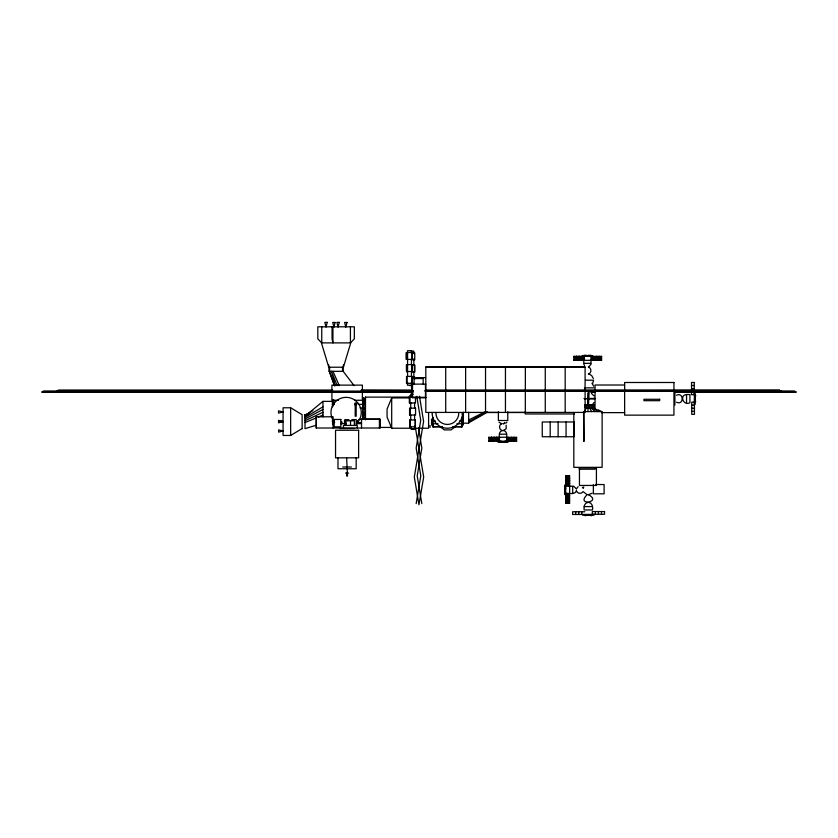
<?xml version="1.0" encoding="UTF-8"?>
<svg xmlns="http://www.w3.org/2000/svg" width="838" height="838" viewBox="0 0 838 838"><rect width="100%" height="100%" fill="white"/><g stroke="black" fill="none" stroke-linecap="round" stroke-linejoin="round"><path stroke-width="1.26" d="M346.628 476.089L346.796 472.622M588.863 502.496C592.078 502.716 593.252 507.116 592.456 509.965L584.191 509.965C583.594 507.126 584.306 502.8 587.867 502.486M416.172 503.628L420.791 475.858L416.172 448.089L420.718 420.32L416.79 396.332M332.445 404.565L333.953 401.308L333.953 404.366L332.445 404.565L333.65 400.103M343.412 367.222L350.745 342.889L321.425 342.889L328.747 367.222L343.412 367.222L343.412 364.666M576.272 490.712C575.277 497.144 558.192 489.937 569.547 495.415L565.65 498.076L569.578 500.715L565.671 503.376L565.681 488.46M409.373 397.128L365.483 397.128L364.038 401.371L364.038 417.743L362.603 419.461L362.603 397.181L364.038 402.837L365.483 399.16M365.483 397.641L364.038 401.748L362.603 397.809L363.682 401.58M333.451 399.904L332.445 401.748L333.199 399.663M454.385 426.772L461.937 426.772L463.372 422.823L461.937 425.83M452.897 426.605L461.937 426.72L463.372 422.823M332.445 401.748L333.199 399.778M332.445 402.837L333.576 399.956M463.372 415.103L461.937 417.691L461.937 426.772L463.372 423.19L463.372 412.286L461.937 414.003M461.937 426.72L463.372 423.19L468.683 423.19L468.683 412.286M576.439 488.889L578.105 486.7M364.038 417.743L362.603 415.774L364.038 412.286L362.603 411.856M414.265 384.254L413.679 383.238L413.092 384.254M592.696 383.469L593.576 380.19L585.615 380.19M409.51 397.914L391.692 397.914L387.072 409.059L387.072 417.083L391.692 428.228L410.777 428.228M583.269 488.156L583.793 486.888M459.423 421.011L461.937 421.011L463.372 417.743M506.026 441.28L516.627 441.238L513.956 437.331L511.327 441.259L508.666 437.363L506.623 441.207L506.602 437.227L488.847 437.3L488.858 441.217L505.66 441.207M584.442 360.193L584.421 356.276L573.831 356.328L576.492 360.225L579.121 356.307L581.792 360.204L584.201 356.36M333.953 404.366L332.445 406.828L332.445 401.371L322.965 401.371L305.001 416.161L309.232 413.438M488.858 441.217L491.497 437.289L494.158 441.197L496.787 437.268L499.458 441.176C499.825 437.834 497.51 431.539 502.507 430.543M488.847 437.3L491.508 441.207L494.137 437.279L496.808 441.186L499.804 437.258M503.481 430.543C509.012 431.528 504.926 438.599 508.676 441.27L511.306 437.342L513.977 441.249L516.606 437.321L506.896 437.363M584.222 360.33L573.841 360.235L576.471 356.318L579.142 360.214L581.771 356.286L583.845 360.33L601.6 360.256L601.59 356.349L591 356.391L591.031 364.289L588.873 366.761M590.643 360.309L593.639 356.38L596.31 360.277L598.94 356.36L601.6 360.256M591 356.391L593.66 360.288L596.289 356.37L598.961 360.267L601.59 356.349M583.028 491.581C581.603 494.315 577.131 493.739 576.439 490.743M592.812 404.115L593.943 402.638M506.917 422.216L505.764 423.232M592.078 493.226L588.36 494.755M455.516 426.605L451.043 429.904L444.329 429.904L439.856 426.605M461.937 421.011L463.372 419.995L461.937 423.745L456.899 423.745M569.651 486.564L565.723 483.557L569.63 480.897L565.702 478.268L569.61 475.596L569.683 492.985M576.272 488.784L573.632 486.176L565.734 486.208L569.641 483.547L565.713 480.907L569.62 478.247L565.692 475.617L565.681 488.837M569.536 492.765L569.589 503.366L565.66 500.726L569.568 498.065L565.64 495.436L569.683 493.362M302.13 428.647L302.13 414.705L290.65 407.781L283.066 407.781L283.066 435.467L290.65 435.467L302.13 428.553M312.867 410.589L305.001 415.271L307.399 414.496M305.001 417.429L322.965 406.828M468.683 422.823L487.611 412.024M468.683 421.734L486.501 412.118M305.001 419L322.965 409.457M503.607 423.829L504.759 422.75L503.816 423.829M468.683 419.995L484.867 411.908M305.001 420.749L322.965 412.286M362.603 415.774L364.038 415.103M588.349 374.02C591.796 373.245 591.764 367.83 588.318 367.086M502.109 423.536C498.662 424.311 498.683 429.726 502.13 430.47M305.001 422.572L315.779 418.089M318.178 417.094L322.965 415.103M676.517 395.274C683.997 391.608 683.997 405.885 676.517 402.209M587.208 494.682C574.973 506.183 603.046 502.486 588.245 494.546M315.779 425.379L305.001 428.658L305.001 414.705M307.399 414.098L305.001 414.82L307.567 414.862M594.896 398.343L584.201 398.668M503.062 430.596L506.162 428.784L506.152 425.191M686.563 394.53C679.105 395.065 683.358 406.116 689.925 402.795L689.925 394.53L686.563 394.53L686.542 402.795M586.181 355.511L586.81 355.501M586.317 355.501L586.81 355.658M583.835 356.36L583.772 363.839L584.505 365.609M506.592 434.189L499.794 434.22M498.065 441.238L501.187 441.228M508.006 441.197L504.895 441.217M504.267 442.055L500.852 442.192M584.034 355.239L584.484 355.228M585.469 355.228L585.919 355.228M590.916 355.207L590.392 355.207M588.15 355.501L589.083 355.375M589.596 355.375L585.971 355.668M584.84 355.668C575.235 355.71 599.579 355.595 589.983 355.647M588.15 355.658L589.596 355.804M582.955 356.36L582.263 356.36L585.563 356.349M591.869 356.328L592.56 356.318L590.036 356.328M584.233 363.367L590.654 363.336M499.396 441.919L500.464 441.909M500.852 441.752L501.082 441.752M499.532 441.919L497.898 441.93L508.184 441.888L505.869 441.898M503.638 442.055L504.476 441.898M499.479 442.349L500.16 442.349L499.616 442.349M504.539 442.328L505.157 442.328L504.612 442.328M505.901 442.328L506.581 442.328L506.037 442.328M584.84 356.349L591.125 356.328M565.692 475.617L569.61 475.596M565.702 478.268L569.62 478.247M565.713 480.907L569.63 480.897M565.723 483.557L569.641 483.547M565.64 495.436L569.547 495.415M565.65 498.076L569.568 498.065M565.66 500.726L569.578 500.715M565.671 503.376L569.589 503.366M411.269 351.122L413.836 351.122L413.836 353.678M411.479 352.924L414.747 352.924L414.747 359.827L411.479 359.827M411.552 365.012L414.82 365.012L414.82 371.915L411.552 371.915M425.809 366.981L585.092 366.981L585.092 412.422L425.809 412.422L425.809 366.981L585.05 367.044M354.139 385.679L343.161 371.318L328.957 371.318L328.957 367.222M412.411 376.828L414.601 376.828L414.601 379.122M416.046 377.634L425.61 377.634M411.322 383.72L413.511 383.72M425.788 384.118L412.212 384.118L412.233 397.6L425.767 397.641M624.635 385.009L595.043 385.009L595.043 408.588M691.528 385.501L694.231 385.501M409.981 385.648L412.547 385.648M584.4 387.868L593.88 387.868M691.528 388.56L694.231 388.56M58.409 390.037L332.644 390.037M361.251 389.911L412.306 390.037M425.694 390.037L779.591 389.911M56.994 390.896L332.424 390.896M361.136 390.896L413.354 390.896M424.646 390.896L781.006 390.896M43.367 390.979L413.186 391.105M425.798 391.021L794.634 390.979M691.528 391.618L694.231 391.618M41.9 391.964L412.862 391.964M591.031 391.964L594.949 391.964M674.621 391.964L796.1 391.964M41.9 392.09L413.019 392.09M590.937 392.09L594.854 392.09M674.569 392.09L796.1 392.09M413.291 394.258L410.714 394.258L410.714 396.814M412.212 396.07L410.033 396.07L410.033 402.963L415.48 402.963L415.48 397.212M411.531 396.196L409.342 396.196L409.342 403.088L411.531 403.088M412.212 397.306L425.767 397.411M412.212 397.453L425.767 397.558M338.479 400.271L331.911 400.271L331.911 385.124L362.372 385.124L362.372 400.271L354.757 400.271M358.695 404.366L362.603 404.366L364.038 409.457L362.603 407.959L359.994 407.959M691.738 405.183L694.44 405.183M691.738 408.242L694.44 408.242M691.738 411.301L694.44 411.301M486.742 412.485L499.186 412.485M507.891 412.485L525.321 412.485L525.363 366.981M601.475 412.631L624.635 412.631M574.48 413.972L525.196 413.972L525.196 412.076M361.524 419.293L379.939 419.293L379.939 428.009M358.695 419.461L361.293 419.461M348.933 419.67L344.847 419.67L344.847 425.432M351.834 419.597L356.223 419.597L356.223 425.432M440.547 426.772L432.995 426.772L431.476 419.995L432.995 421.011L435.509 421.011M357.386 422.656L361.293 422.656M340.836 423.64L346.01 423.64M356.36 423.64L361.524 423.64M438.023 423.745L432.995 423.745L431.476 419.995M442.464 426.605L432.995 426.72L431.476 421.734M379.677 427.432L391.304 427.432M414.601 428.228L428.595 428.228L428.595 413.071M339.547 428.511L354.621 428.511M411.489 429.161L415.355 429.161M583.908 441.28L583.552 411.594M342.763 467.007L351.405 467.007M595.273 468.013L596.415 468.013L596.415 485.443L579.446 485.443L579.446 468.013M345.57 473.061L348.598 473.061M595.745 484.542L604.114 484.542L604.114 493.823L593.356 493.823L593.356 484.699M584.191 506.581L592.456 506.581M584.861 511.767L572.637 511.767L572.637 514.469L594.058 514.396M590.916 514.982L591.712 514.982M582.588 515.161L594.058 515.161M586.914 515.328L589.91 515.328M590.916 515.464L591.712 515.464M585.081 515.642L585.888 515.642M590.863 515.642L591.659 515.642M584.201 398.553L594.655 399.087M501.784 423.829L499.029 422.216M586.988 494.577L583.793 492.136M588.726 373.863L591.659 375.56L593.356 378.493M598.332 409.96L601.642 411.584L584.316 411.584L586.39 407.802L586.39 404.691M600.228 411.584L593.294 407.802L593.294 404.691M333.953 422.656L332.445 421.734L332.445 419.995L333.953 419.461L332.445 421.734L333.451 424.007M597.986 411.584L592.319 407.802L592.319 404.691M591.335 393.252L593.943 395.871M595.053 411.584L591.041 407.802L591.041 404.691M582.441 487.255L583.007 487.999M591.963 383.238L593.66 386.171M333.451 424.374L332.445 422.823L333.199 424.793M591.638 411.584L589.564 407.802L589.564 404.691M431.979 423.829L432.995 425.83L432.23 423.777M431.979 418.832L432.995 421.011M332.958 371.318L339.296 385.679M431.476 423.19L432.995 426.772L432.995 417.691M337.201 385.679L331.408 371.318L335.231 385.679M431.476 422.823L432.995 426.72L431.853 423.808M364.038 402.837L362.603 398.993L364.038 404.565M362.603 397.589L364.038 401.748L362.603 397.181M421.828 503.628L417.209 475.858L421.828 448.089L418.529 427.893M419.471 396.196L423.599 421.441L414.318 476.979L418.948 504.748L423.682 476.979L415.428 427.747M346.628 457.925L347.54 476.089M572.721 493.341L572.689 486.553M565.671 484.825L565.681 487.171M565.713 494.766L565.702 494.252M564.854 491.026L564.854 490.398M564.99 486.187L565.022 493.341M564.561 486.229L564.561 486.878M564.718 487.674L564.718 488.198M564.582 491.225L564.582 491.812M564.582 492.66L564.582 493.299M598.94 356.36L598.961 360.267M596.289 356.37L596.31 360.277M593.639 356.38L593.66 360.288M581.771 356.286L581.792 360.204M579.121 356.307L579.142 360.214M576.471 356.318L576.492 360.225M573.831 356.328L573.841 360.235M564.843 489.057L564.843 488.774M516.606 437.321L516.627 441.238M513.956 437.331L513.977 441.249M511.306 437.342L511.327 441.259M508.666 437.363L508.676 441.27M496.787 437.268L496.808 441.186M494.137 437.279L494.158 441.197M491.497 437.289L491.508 441.207M564.99 486.291C564.959 479.42 565.053 500.286 565.022 493.247M695.603 395.327L695.603 396.133M695.603 401.098L695.603 401.915M695.425 395.274L695.425 396.081M695.299 397.076L695.299 400.072M695.121 392.928L695.121 404.398M694.356 392.928L694.356 404.398M674.894 392.624L674.894 405.016M602.124 411.584L602.124 467.353L573.821 467.353L573.821 412.883M601.485 511.557L601.485 514.26M598.426 511.557L598.426 514.26M595.378 511.557L595.378 514.26M593.901 404.691L593.901 407.802M587.972 404.691L587.972 411.584M587.763 392.959L587.763 404.88M583.929 411.594L583.929 441.28M581.802 511.767L581.802 514.469M578.754 511.767L578.754 514.469M575.696 511.767L575.696 514.469M566.059 421.996L566.059 436.745M565.179 366.981L565.179 412.422M558.129 421.996L558.129 436.745M550.199 421.996L550.199 436.745M545.266 366.981L545.266 412.422M507.776 411.846L507.776 420.498L498.38 420.498L498.38 411.846M505.45 366.981L505.45 412.422M485.537 366.981L485.537 412.422M465.624 366.981L465.624 412.422M445.711 366.981L445.711 412.422M430.041 425.411L430.041 427.432M425.474 384.118L425.495 397.6M423.18 384.38L423.18 378.546L414.077 378.546L414.077 383.207M415.26 420.267L415.26 427.16M414.58 403.214L414.58 408.326M414.58 414.716L414.58 419.838M414.58 426.228L414.58 428.784L410.714 428.784L410.714 426.228M414.475 365.41L414.475 372.302M414.527 377.131L414.527 379.425M413.836 358.79L413.836 365.19M413.836 371.58L413.836 377.98M412.506 384.223L412.506 397.558M411.971 352.41L411.971 359.303M412.076 364.991L412.076 371.883M411.971 376.566L412.128 383.605M411.971 384.38L411.971 394.028M411.898 364.53L411.898 371.423M411.437 353.259L411.437 350.703L407.572 350.703L407.572 376.283M411.437 359.659L411.437 364.771M411.437 371.161L411.437 376.283M411.437 382.673L411.437 385.229L407.572 385.229L407.572 382.673M410.714 403.214L410.714 408.326M410.714 414.716L410.714 419.838M409.751 408.546L409.751 415.439M409.803 420.267L409.803 427.16M409.573 408.085L409.573 414.978M409.646 420.131L409.646 427.024M406.619 364.991L406.619 371.883M406.671 376.712L406.671 383.605M406.514 352.41L406.514 359.303M406.44 364.53L406.44 371.423M406.514 376.566L406.514 383.469M406.21 352.641L406.21 359.533M391.692 397.914L391.692 428.228M379.405 419.22L379.405 428.009M365.483 397.128L365.483 419.859M361.524 428.009L361.524 419.063L380.085 419.063L380.085 428.009L316.188 428.009L316.188 416.79L333.084 416.79L333.084 428.009M357.533 420.99L357.533 423.64M357.187 420.844L357.187 423.64M357.271 428.009L357.271 425.432L343.475 425.432L343.475 428.009M356.181 457.841L356.181 468.746L337.986 468.746L337.986 457.841M354.38 425.432L354.38 420.802L346.042 420.802L346.042 425.432M350.535 420.802L350.535 425.432M350.42 326.799L350.42 342.889L354.338 338.877L354.338 326.799L317.822 326.799L317.822 338.877L321.75 342.889L321.75 326.799M344.502 420.77L344.502 423.64M343.161 367.222L343.161 371.318M342.501 367.222L342.501 371.318M341.862 421.902L341.862 423.64M341.516 421.598L341.516 423.64M332.927 326.799L332.927 342.889L332.068 338.877L332.068 326.799M329.617 367.222L329.617 371.318M328.747 364.666L328.747 367.222M322.965 401.371L322.965 416.863M316.335 417.094L316.335 428.009M290.65 407.781L290.65 435.467M334.729 422.488A15.157 15.157 0 0 1 335.64 401.549A15.157 15.157 0 0 1 356.6 401.549A15.157 15.157 0 0 1 357.512 422.488M462.597 413.019A15.231 15.231 0 0 1 447.366 428.249A15.231 15.231 0 0 1 432.136 413.019M458.805 413.019A11.439 11.439 0 0 1 447.366 424.457A11.439 11.439 0 0 1 435.928 413.019M327.208 322.358L326.024 327.124L324.83 322.358L327.208 322.358M335.106 322.462L333.922 327.218L332.728 322.462L335.106 322.462M339.254 322.358L338.07 327.124L336.876 322.358L339.254 322.358M347.016 322.462L345.822 327.218L344.638 322.462L347.016 322.462M283.014 411.95L278.53 413.071L278.53 410.83L283.014 411.95M283.014 421.462L278.53 422.582L278.53 420.341L283.014 421.462M283.108 421.629L278.625 422.75L278.625 420.508L283.108 421.629M283.108 431.004L278.625 432.125L278.625 429.884L283.108 431.004M412.348 352.515L406.891 352.515L406.891 359.408L412.348 359.408L412.348 352.515M412.422 364.603L406.975 364.603L406.975 371.496L412.422 371.496L412.422 364.603M412.202 376.409L406.744 376.409L406.744 383.301L412.202 383.301L412.202 376.409M673.951 382.495L624.635 382.495L624.635 415.145L673.951 415.145L673.951 382.495M694.231 382.453L691.528 382.453L691.528 394.677L694.231 394.677L694.231 382.453M588.758 391.514L588.412 406.262L588.758 391.514M659.663 399.286L643.961 399.286L643.961 400.69L659.663 400.69L659.663 399.286M694.44 402.125L691.738 402.125L691.738 414.349L694.44 414.349L694.44 402.125M356.16 404.325L355.207 404.325L355.186 416.214L356.16 416.214L356.181 404.325M594.111 404.691L584.903 404.691L584.903 407.802L594.111 407.802L594.111 404.691M415.564 408.158L410.107 408.158L410.107 415.051L415.564 415.051L415.564 408.158M340.836 419.461L334.163 419.461L334.163 426.814L340.836 426.814L340.836 419.461M415.334 419.964L409.876 419.964L409.876 426.856L415.334 426.856L415.334 419.964M573.999 421.996L542.249 421.996L542.259 436.745L573.999 436.745L573.999 421.996M358.622 430.261L335.546 430.261L335.546 457.841L358.622 457.841L358.622 430.261M595.011 467.803L579.309 467.803L579.309 469.196L595.011 469.196L595.011 467.803M604.544 511.557L592.319 511.557L592.319 514.26L604.544 514.26L604.544 511.557M334.54 385.679L329.334 371.318L334.572 385.805M355.04 404.712A1.058 1.058 0 0 0 356.799 404.241A1.058 1.058 0 0 0 355.511 402.942A1.058 1.058 0 0 0 355.04 404.712"/></g></svg>
